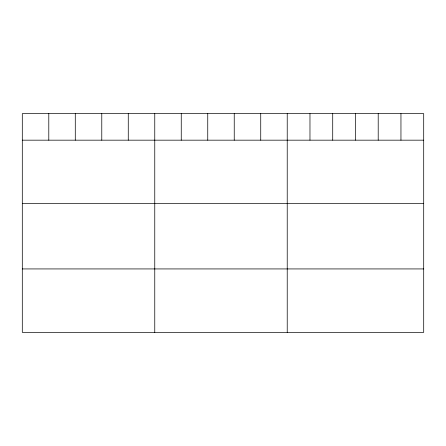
<?xml version="1.0" encoding="UTF-8"?>
<svg xmlns="http://www.w3.org/2000/svg" width="446" height="446" viewBox="0 0 446 446"><rect width="100%" height="100%" fill="white"/><g stroke="black" fill="none" stroke-linecap="round" stroke-linejoin="round"><path stroke-width="0.67" d="M423.7 140.172L423.7 332.354L22.3 332.354L22.3 113.646L423.7 113.646L423.7 140.172L22.3 140.172M22.3 203.593L423.7 203.593M22.3 268.932L423.7 268.932M400.954 113.646L400.954 140.172M378.208 113.646L378.208 140.172M355.462 113.646L355.462 140.172M332.716 113.646L332.716 140.172M309.97 113.646L309.97 140.172M287.224 113.646L287.224 332.354M260.732 113.646L260.732 140.172M234.239 113.646L234.239 140.172M207.747 113.646L207.747 140.172M181.254 113.646L181.254 140.172M154.762 113.646L154.762 332.354M128.27 113.646L128.27 140.172M101.777 113.646L101.777 140.172M75.285 113.646L75.285 140.172M48.792 113.646L48.792 140.172"/></g></svg>
